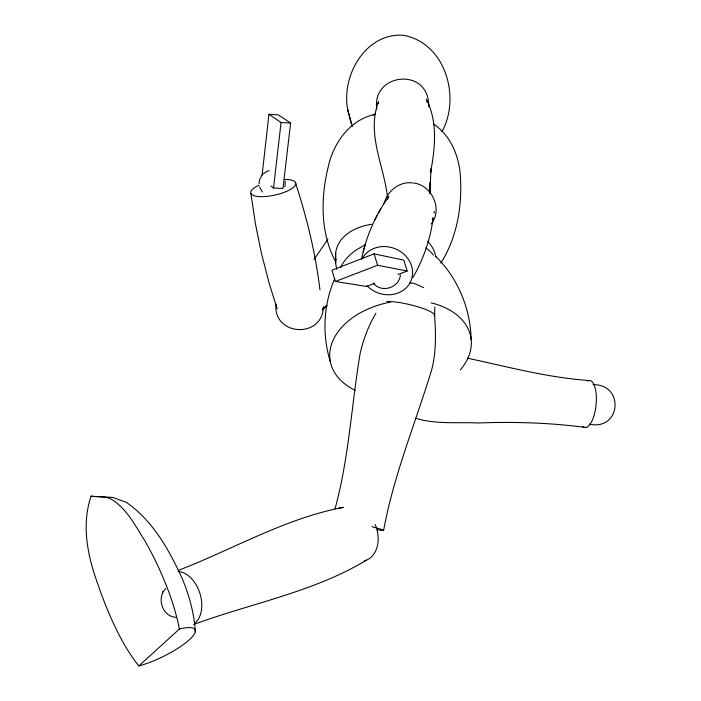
<?xml version="1.0" encoding="UTF-8"?>
<svg xmlns="http://www.w3.org/2000/svg" width="701" height="701" viewBox="0 0 701 701"><rect width="100%" height="100%" fill="white"/><g stroke="black" fill="none" stroke-linecap="round" stroke-linejoin="round"><path stroke-width="1.05" d="M335.683 253.166L335.534 262.928L336.725 269.342M434.602 315.468L434.804 307.082M259.081 183.601L259.501 179.859L262.156 174.987M428.732 106.911C429.853 66.429 371.206 72.676 376.823 109.303M262.086 175.154L268.956 114.298L278.332 114.876L290.617 123.104L282.976 188.42L273.513 188.017L270.98 185.958M273.513 188.017L281.057 122.535L268.956 114.298M433.06 218.107C430.58 238.988 423.351 259.265 412.924 277.491M91.042 496.203C81.079 525.969 87.862 557.4 98.517 586.01A295.507 201.511 81.7 0 0 107.297 609.353C115.691 629.27 125.26 648.995 138.842 665.95A40.763 10.033 -26.1 0 0 189.323 639.768A40.763 10.033 -26.1 0 0 179.368 629.042C174.812 605.708 166.26 583.346 156.008 561.965A255.804 144.231 79.5 0 0 144.502 540.191C135.118 525.452 126.636 508.33 111.108 499.112C104.887 495.835 97.711 497.316 91.042 496.203L112.677 497.395L126.548 502.407L128.301 503.765C153.931 522.324 169.686 551.091 182.584 579.324C189.305 596.122 194.335 613.708 195.272 631.864M284.965 186.878L285.254 181.279M383.622 530.315C393.708 475.296 415.281 423.562 431.536 370.286C436.399 352.209 435.829 333.483 434.585 314.994M361.497 259.23C366.018 237.14 375 215.908 388.1 197.542M335.025 508.856C348.923 458.174 351.446 405.493 360.069 353.856C363.214 339.573 368.437 325.842 375.929 313.268M378.601 101.443C365.957 134.373 384.683 166.698 387.749 199.242M363.171 251.922L365.484 243.492M384.078 203.702C386.943 191.364 399.386 181.077 412.407 182.943M400.394 274.862C399.404 287.953 381.134 293.553 373.169 282.924M334.789 278.507C323.345 304.62 321.934 334.614 330.364 361.83M441.919 131.779C461.179 96.948 445.047 42.262 402.821 35.216C362.916 33 338.092 81.377 349.378 116.261M374.685 220.202L377.085 215.733M378.461 213.104L380.783 208.767M440.833 263.103C457.762 236.386 462.721 203.553 460.11 172.42C457.937 153.729 449.858 134.89 433.717 124.182M327.875 239.234L314.074 259.44M165.813 588.542C156.008 597.935 162.632 617.371 176.582 617.318M431.246 223.961C443.05 209.301 431.939 184.915 413.415 182.996M323.17 308.799L326.044 305.689M322.968 308.896L324.44 307.318M322.451 309.895L327.148 305.434M138.842 665.95L179.368 629.042M263.278 173.743L267.309 171.105L269.219 170.799M366.369 560.187C313.513 592.126 251.072 603.316 193.678 624.477M178.571 570.316C233.056 549.216 285.105 518.477 342.982 507.419M398.028 274.494L407.167 271.015L403.82 260.15L374.106 253.876L331.967 270.209L335.341 281.495L366.544 286.455L374.667 283.37M335.341 281.495L377.576 265.258L407.167 271.015M375.657 114.245C349.93 119.284 333.045 143.302 328.033 167.749C320.471 198.909 320.392 234.038 336.147 262.691M338.732 508.225L343.63 507.296M409.533 283.099L413.8 283.23L423.684 287.603M281.057 122.535L290.617 123.104M585.764 427.496C550.197 422.685 514.28 421.66 478.441 422.975C457.473 421.993 435.856 424.569 415.509 418.173M590.216 380.59C548.497 377.839 508.137 366.895 467.453 358.167M589.243 424.158C621.121 431.036 624.722 384.104 593.055 384.674M435.917 256.531C458.007 278.35 470.467 308.685 471.168 339.661M262.358 192.03L259.58 186.922M347.538 108.874L352.393 126.478M426.278 98.981C437.994 121.921 435.111 147.999 430.607 172.35L431.071 168.801L429.783 193.345M277.167 308.764L269.359 283.975L261.359 253.035L255.278 223.058L250.905 193.432M374.106 253.876L377.576 265.258M295.822 183.802C306.977 218.3 315.625 253.701 319.936 289.723M349.422 116.427L351.175 123.499M276.001 304.138C272.899 336.48 323.108 338.741 323.345 306.652M429.941 193.485L429.766 182.812L429.801 193.266M431.168 302.858A71.309 48.106 -9.2 0 1 460.364 369.9M355.267 390.396A71.309 48.106 -9.2 0 1 332.388 341.939A71.309 48.106 -9.2 0 1 390.518 302.113M340.625 267.431A50.989 36.145 -9.3 0 1 365.309 245.008M425.7 247.83A50.989 36.145 -9.3 0 1 433.402 255.068M336.182 260.5A50.402 34.218 5.8 0 1 371.951 224.241M427.724 241.267A50.402 34.218 5.8 0 1 435.838 257.074M373.028 115.253A37.425 27.742 0.1 0 1 375.096 113.965M378.137 103.555A24.596 19.286 -4.5 0 1 378.374 102.18M426.821 100.944A24.596 19.286 -4.5 0 1 427.04 102.311M388.012 197.7A24.666 22.301 20.9 0 1 388.836 196.333M434.243 211.536A24.666 22.301 20.9 0 1 434.103 213.139M432.946 217.774A24.666 22.301 20.9 0 1 432.324 219.247M362.347 258.415A26.804 23.685 21 0 1 400.402 251.51A26.804 23.685 21 0 1 406.519 287.506A26.804 23.685 21 0 1 366.982 285.754M284.404 179.447A23.045 7.22 -12.4 0 1 291.362 188.893A23.045 7.22 -12.4 0 1 257.661 196.464A23.045 7.22 -12.4 0 1 259.055 185.134M386.786 301.474A27.321 4.968 13.1 0 1 418.751 307.056A27.321 4.968 13.1 0 1 434.182 316.09M371.986 526.723A26.2 1.104 13.3 0 1 377.41 529.693M375.149 524.444A28.399 20.907 70.6 0 1 364.275 560.861M162.518 593.642A28.031 18.576 72.2 0 1 162.492 591.758M178.15 571.499A28.031 18.576 72.2 0 1 199.89 593.3A28.031 18.576 72.2 0 1 194.545 623.452M587.263 381.072A23.632 8.815 -84.3 0 1 596.078 404.845A23.632 8.815 -84.3 0 1 582.776 426.471"/></g></svg>
